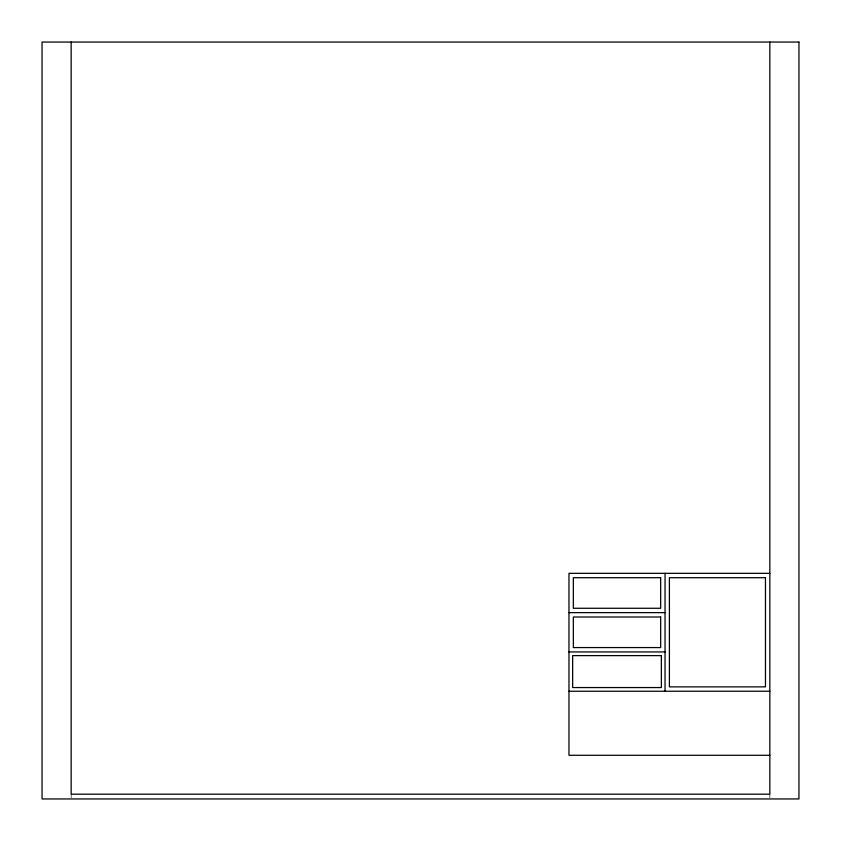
<?xml version="1.0" encoding="UTF-8"?>
<svg xmlns="http://www.w3.org/2000/svg" width="841" height="841" viewBox="0 0 841 841"><rect width="100%" height="100%" fill="white"/><g stroke="black" fill="none" stroke-linecap="round" stroke-linejoin="round"><path stroke-width="0.63" stroke-dasharray="4.21 3.15" d="M769.841 794.177L769.841 797.752M71.159 794.177L71.159 797.752"/><path stroke-width="1.26" d="M769.841 573.331L568.968 573.331L568.968 755.281L769.841 755.281M568.968 612.637L665.042 612.637M568.968 651.933L665.042 651.933M568.968 691.239L769.841 691.239M769.841 42.05L769.841 794.177L71.159 794.177L71.159 42.05M665.042 573.331L665.042 691.239M798.95 42.05L42.05 42.05L42.05 798.95L798.95 798.95L798.95 42.05M660.669 577.704L573.331 577.704L573.331 608.274L660.669 608.274L660.669 577.704M765.468 577.704L669.404 577.704L669.404 686.866L765.468 686.866L765.468 577.704M660.669 617L573.331 617L573.331 647.57L660.669 647.57L660.669 617M661.362 655.612L572.647 655.612L572.647 687.56L661.362 687.56L661.362 655.612"/></g></svg>
